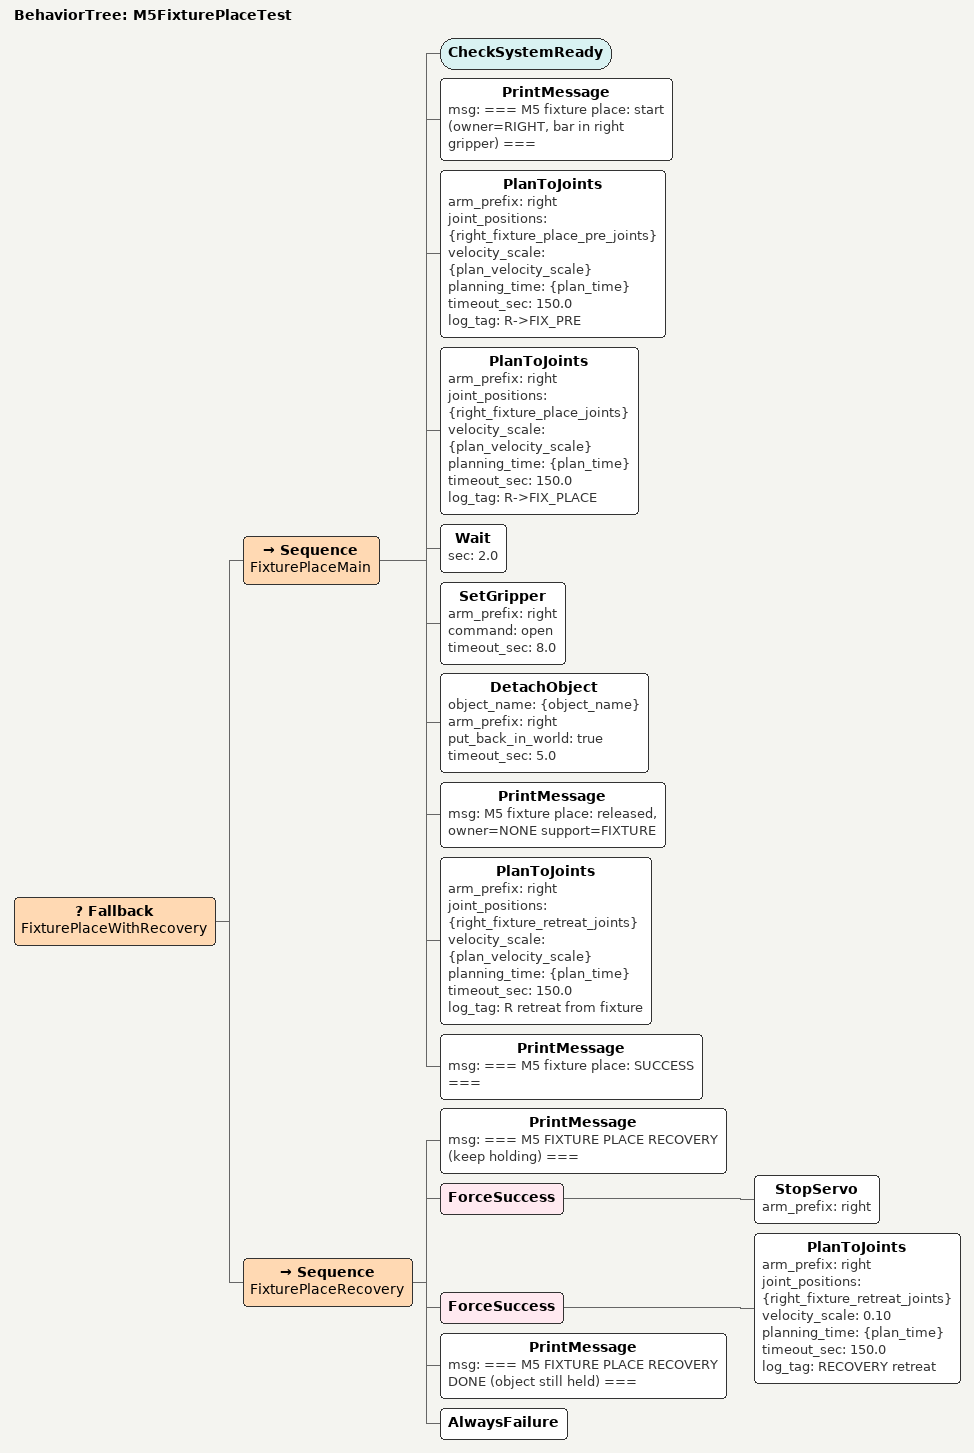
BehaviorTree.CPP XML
<?xml version="1.0"?>
<root BTCPP_format="4">

  <BehaviorTree ID="M5FixturePlaceTest">
    <Fallback name="FixturePlaceWithRecovery">

      <Sequence name="FixturePlaceMain">
        <CheckSystemReady />
        <PrintMessage msg="=== M5 fixture place: start (owner=RIGHT, bar in right gripper) ===" />

        <!-- [T5 风格：此处不注入故障；保留结构以便后续加 InjectFailure] -->

        <!-- 1. 抬到 place_pre（离开 M4 搬运终点，进入夹具上方） -->
        <PlanToJoints arm_prefix="right"
            joint_positions="{right_fixture_place_pre_joints}"
            velocity_scale="{plan_velocity_scale}"
            planning_time="{plan_time}"
            timeout_sec="150.0"
            log_tag="R->FIX_PRE" />

        <!-- 2. 下降到 place：把杆放到支撑面上（实测杆心落在 z=0.1200） -->
        <PlanToJoints arm_prefix="right"
            joint_positions="{right_fixture_place_joints}"
            velocity_scale="{plan_velocity_scale}"
            planning_time="{plan_time}"
            timeout_sec="150.0"
            log_tag="R->FIX_PLACE" />

        <!-- 3. 停稳（力控夹爪漂移，等物理稳定再松手） -->
        <Wait sec="2.0" />

        <!-- 4. Planned Release：开爪（这一步之后物体由夹具支撑，不是 drop） -->
        <SetGripper arm_prefix="right" command="open" timeout_sec="8.0" />

        <!-- 5. DetachObject：物体回到 world，support=FIXTURE -->
        <DetachObject object_name="{object_name}"
            arm_prefix="right"
            put_back_in_world="true"
            timeout_sec="5.0" />

        <PrintMessage msg="M5 fixture place: released, owner=NONE support=FIXTURE" />

        <!-- 6. Retreat：回到 place_pre（垂直抬起离开杆） -->
        <PlanToJoints arm_prefix="right"
            joint_positions="{right_fixture_retreat_joints}"
            velocity_scale="{plan_velocity_scale}"
            planning_time="{plan_time}"
            timeout_sec="150.0"
            log_tag="R retreat from fixture" />

        <PrintMessage msg="=== M5 fixture place: SUCCESS ===" />
      </Sequence>

      <!-- Recovery：持物状态下退回安全位，绝不在地面上方乱开爪（§19/§23） -->
      <Sequence name="FixturePlaceRecovery">
        <PrintMessage msg="=== M5 FIXTURE PLACE RECOVERY (keep holding) ===" />
        <ForceSuccess><StopServo arm_prefix="right" /></ForceSuccess>
        <ForceSuccess>
          <PlanToJoints arm_prefix="right"
              joint_positions="{right_fixture_retreat_joints}"
              velocity_scale="0.10" planning_time="{plan_time}" timeout_sec="150.0"
              log_tag="RECOVERY retreat" />
        </ForceSuccess>
        <PrintMessage msg="=== M5 FIXTURE PLACE RECOVERY DONE (object still held) ===" />
        <AlwaysFailure />
      </Sequence>

    </Fallback>
  </BehaviorTree>

</root>
